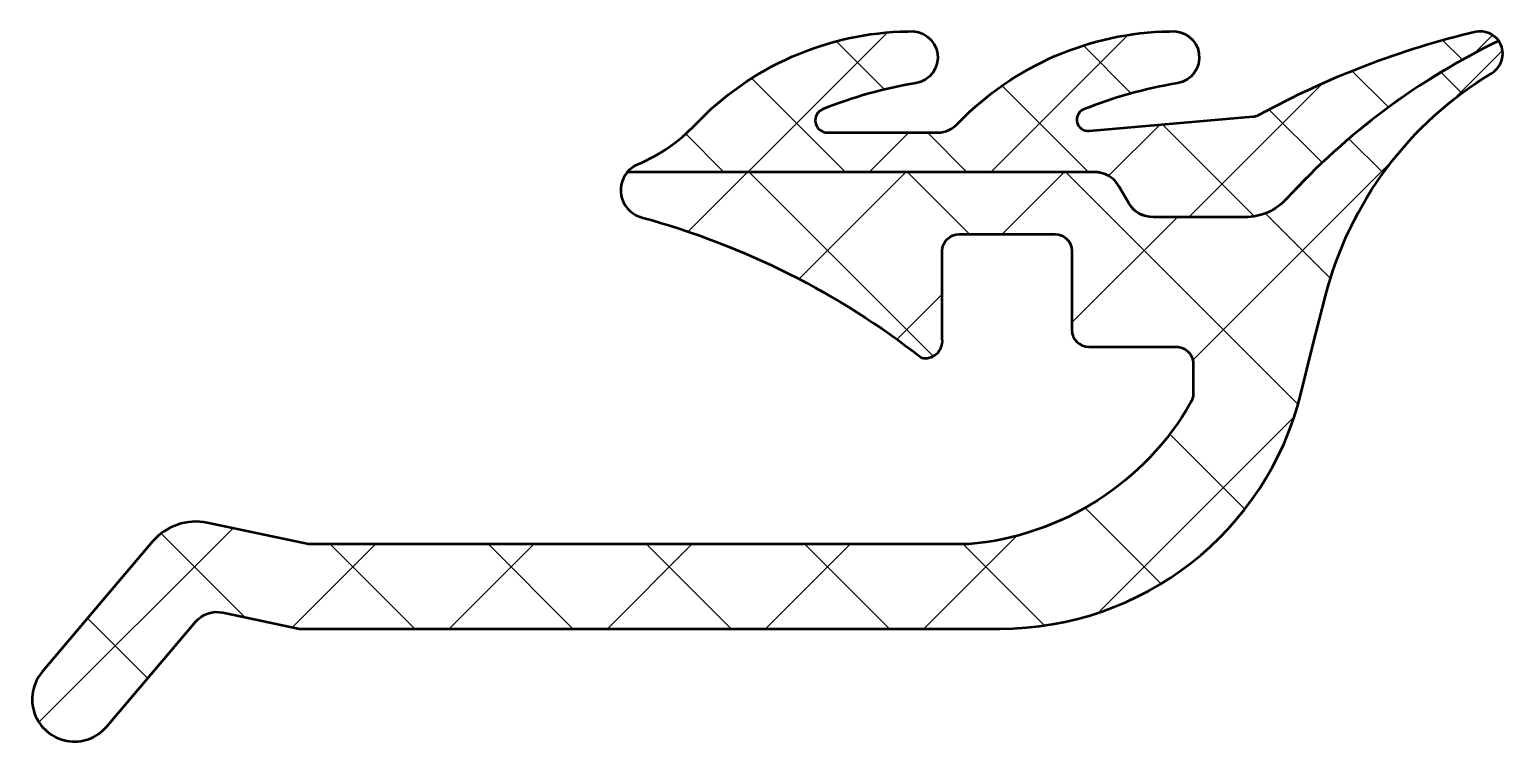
# Model space of a CAD drawing. Extents: x -7.1 to 19, y -4.5 to 8.1.
import ezdxf

# ---------------------------------------------------------------- set-up
doc = ezdxf.new("R2010")
doc.units = 0
for name, color, linetype, lineweight in [('0S-Alu contour', 7, 'Continuous', 50), ('0S-EPDM contour', 22, 'Continuous', 50), ('0S-EPDM hatch', 25, 'Continuous', 25), ('0S-PT contour', 91, 'Continuous', 50), ('0S-PT hatch', 103, 'Continuous', 25)]:
    doc.layers.add(name, color=color, linetype=linetype, lineweight=lineweight)

# ---------------------------------------------------------------- blocks, each defined once
blk = doc.blocks.new('284404__6A35908E_DC2B_4C15_9212_A33C756E9E19_')
at = {"layer": '0S-EPDM hatch'}
h = blk.add_hatch(dxfattribs=at)
h.set_pattern_fill('ANSI37', color=256, scale=0.625, angle=90, style=0)
h.set_pattern_definition([(135, (0, 0), (-1.403165018917055, -1.403165018917055), []), (225, (0, 0), (1.403165018917055, -1.403165018917055), [])])
edge = h.paths.add_edge_path()
edge.add_arc((10.07431175992665, 3.000000476835071), 5.500000000000007, 269.9999999999999, 346)
edge.add_line((15.41093825444463, 1.669430051036897), (15.62105112968151, 2.532130713002345))
edge.add_line((15.62105112968151, 2.532130713002345), (15.846693113477, 3.407614649809843))
edge.add_ellipse((22.1409987514439, 1.785358031436018), major_axis=(-6.499999999999968, 0), ratio=1, start_angle=300.99696768623323, end_angle=345.54746166064285, ccw=False)
edge.add_arc((18.58754905529182, 7.700000476835057), 0.3999999999999831, 300.9969676862332, 394.8017700029997)
edge.add_arc((24.35222664754861, -3.286983372648615), 12.46334763901146, 115.8602087106187, 137.5457856346406)
edge.add_ellipse((14.41802109279531, 5.800000476838007), major_axis=(-1.000000000002939, 0), ratio=1, start_angle=89.99999999999972, end_angle=137.6068655970837, ccw=False)
edge.add_line((14.41802109279531, 4.800000476835067), (12.78867322723569, 4.800000476835068))
edge.add_ellipse((12.78867322723569, 5.300000476835065), major_axis=(-0.4999999999999974, 0), ratio=1, start_angle=29.999999999999716, end_angle=89.99999999999977, ccw=False)
edge.add_line((12.35566052534347, 5.050000476835069), (12.18245544458658, 5.350000476835067))
edge.add_arc((11.74944274269437, 5.100000476835075), 0.4999999999999894, 29.99999999999965, 89.99999999999959)
edge.add_line((11.74944274269437, 5.600000476835064), (3.466163858525959, 5.600000476835066))
edge.add_arc((3.850631805174354, 5.279598579133951), 0.5004727545536398, 140.1933786123921, 257.0823841312439)
edge.add_ellipse((0.0439205918364336, -8.712636276727915), major_axis=(-14.0007622607706, 0), ratio=1, start_angle=231.9243795168005, end_angle=254.6982741058702, ccw=False)
edge.add_arc((8.748840719746845, 2.603325148011819), 0.3029463835813939, 256.5165427846753, 366.2264900971968)
edge.add_line((9.049999999999997, 2.636182403564396), (9.049988937367383, 4.200012683866308))
edge.add_ellipse((9.349999720587524, 4.199989692833599), major_axis=(-0.3000107841010892, 0), ratio=1, start_angle=270.0014765474581, end_angle=359.99560919403524, ccw=False)
edge.add_line((9.3499919891252, 4.500000476835067), (11.05000419615644, 4.500000476835067))
edge.add_ellipse((11.05000205025671, 4.200010537966584), major_axis=(-0.2999899388761576, 0), ratio=1, start_angle=180.0004098504796, end_angle=269.9995901495955, ccw=False)
edge.add_line((11.34999198912519, 4.200012683866708), (11.35000305175781, 2.800031280517534))
edge.add_arc((11.65001383497795, 2.800054271550235), 0.3000107841010874, 180.0043908059647, 269.9985234525389)
edge.add_line((11.65000610351561, 2.50004348754877), (13.20000305195343, 2.50004348754877))
edge.add_ellipse((13.20000305195343, 2.200043487548773), major_axis=(-0.2999999999999971, 0), ratio=1, start_angle=179.9996229576661, end_angle=269.99999999999966, ccw=False)
edge.add_line((13.50000305194693, 2.200041513359728), (13.4999995360302, 1.665758094547623))
edge.add_ellipse((13.19999953603676, 1.665760068733939), major_axis=(-0.2999999999999434, 0), ratio=1, start_angle=150.2081813218412, end_angle=179.9996229576661, ccw=False)
edge.add_ellipse((9.086913431918479, 4.020566809840667), major_axis=(-5.039471709784967, 0), ratio=1, start_angle=94.96447875365118, end_angle=150.2081813218429, ccw=False)
edge.add_line((9.523019851974157, -0.9999995231649316), (-2.187181422469841, -0.9999995231649254))
edge.add_line((-2.187181422469841, -0.9999995231649254), (-3.980717699256416, -0.6215452672097279))
edge.add_arc((-4.187181422469854, -1.599999523164929), 1.000000000000001, 78.08480255415331, 139.7162816829408)
edge.add_line((-4.950033518958309, -0.9534264964439167), (-6.909320494836199, -3.265069753124165))
edge.add_arc((-6.337181422469855, -3.749999523164922), 0.7500000000000017, 139.7162816829411, 319.7162816829411)
edge.add_line((-5.765042350103511, -4.234929293205679), (-4.191431030305113, -2.378321230766136))
edge.add_ellipse((-3.810004982060883, -2.701607744126644), major_axis=(-0.5000000000000039, 0), ratio=1, start_angle=258.08480255415327, end_angle=319.7162816829409, ccw=False)
edge.add_line((-3.706773120454164, -2.212380616149042), (-2.343715536861413, -2.499999523164922))
edge.add_line((-2.343715536861413, -2.499999523164922), (10.07431175992663, -2.499999523164935))
at = {"layer": '0S-EPDM contour', "color": 7}
for points in [[(11.74944274269437, 5.600000476835064), (3.466163858525959, 5.600000476835066)], [(12.35566052534347, 5.050000476835069), (12.18245544458658, 5.350000476835067)], [(14.41802109279531, 4.800000476835067), (12.78867322723569, 4.800000476835068)], [(9.3499919891252, 4.500000476835067), (11.05000419615644, 4.500000476835067)], [(9.049999999999997, 2.636182403564396), (9.049988937367383, 4.200012683866308)], [(11.34999198912519, 4.200012683866708), (11.35000305175781, 2.800031280517534)], [(15.41093825444463, 1.669430051036897), (15.62105112968151, 2.532130713002345), (15.846693113477, 3.407614649809843)], [(11.65000610351561, 2.50004348754877), (13.20000305195343, 2.50004348754877)], [(13.50000305194693, 2.200041513359728), (13.4999995360302, 1.665758094547623)], [(9.523019851974157, -0.9999995231649316), (-2.187181422469841, -0.9999995231649254), (-3.980717699256416, -0.6215452672097279)], [(-4.950033518958309, -0.9534264964439167), (-6.909320494836199, -3.265069753124165)], [(-3.706773120454164, -2.212380616149042), (-2.343715536861413, -2.499999523164922), (10.07431175992663, -2.499999523164935)], [(-5.765042350103511, -4.234929293205679), (-4.191431030305113, -2.378321230766136)]]:
    blk.add_lwpolyline(points, dxfattribs=at)
for centre, radius, start, end in [((24.35222664754861, -3.286983372648615), 12.46334763901146, 115.8602087106187, 137.5457856346406), ((18.58754905529182, 7.700000476835057), 0.3999999999999831, 300.9969676862332, 34.80177000299971), ((3.850631805174354, 5.279598579133951), 0.5004727545536398, 140.1933786123921, 257.0823841312439), ((11.74944274269437, 5.100000476835075), 0.4999999999999894, 29.99999999999965, 89.99999999999959), ((8.748840719746845, 2.603325148011819), 0.3029463835813939, 256.5165427846753, 6.226490097196839), ((11.65001383497795, 2.800054271550235), 0.3000107841010874, 180.0043908059647, 269.9985234525389), ((10.07431175992665, 3.000000476835071), 5.500000000000007, 269.9999999999999, 346), ((-4.187181422469854, -1.599999523164929), 1.000000000000001, 78.08480255415331, 139.7162816829408), ((-6.337181422469855, -3.749999523164922), 0.7500000000000017, 139.7162816829411, 319.7162816829411)]:
    blk.add_arc(centre, radius, start, end, dxfattribs=at)
at = {"layer": '0S-EPDM contour', "color": 7, "extrusion": (0, 0, -1)}
for centre, radius, start, end in [((-22.1409987514439, 1.785358031436018), 6.499999999999968, 14.45253833935713, 59.00303231376675), ((-12.78867322723569, 5.300000476835065), 0.4999999999999974, 270.0000000000002, 330.0000000000004), ((-14.41802109279531, 5.800000476838007), 1.000000000002939, 222.3931344029163, 270.0000000000003), ((-0.0439205918364336, -8.712636276727915), 14.0007622607706, 105.3017258941298, 128.0756204831995), ((-9.349999720587524, 4.199989692833599), 0.3000107841010892, 0.0043908059647771, 89.99852345254193), ((-11.05000205025671, 4.200010537966584), 0.2999899388761577, 90.00040985040447, 179.9995901495204), ((-13.20000305195343, 2.200043487548773), 0.2999999999999971, 90.00000000000033, 180.0003770423341), ((-13.19999953603676, 1.665760068733939), 0.2999999999999434, 180.0003770423341, 209.7918186781589), ((-9.086913431918479, 4.020566809840667), 5.039471709784967, 209.7918186781572, 265.0355212463488), ((3.810004982060883, -2.701607744126644), 0.5000000000000039, 40.2837183170591, 101.9151974458467)]:
    blk.add_arc(centre, radius, start, end, dxfattribs=at)
blk = doc.blocks.new('284404__AB49202F_000B_4A11_AE71_27568243D989_')
at = {"layer": '0S-PT hatch'}
h = blk.add_hatch(dxfattribs=at)
h.set_pattern_fill('ANSI37', color=256, scale=0.48, angle=90, style=0)
h.set_pattern_definition([(135, (0, 0), (-1.077630734528298, -1.077630734528298), []), (225, (0, 0), (1.077630734528298, -1.077630734528298), [])])
edge = h.paths.add_edge_path()
edge.add_arc((14.56380627962726, -0.8328020770402815), 8.122211573772791, 99.5183263237744, 111.7968397812033)
edge.add_arc((11.6360914011957, 6.529219860793969), 0.1999999999999992, 116.1668394457076, 275.0023632547773)
edge.add_line((11.65353076765465, 6.329981640320311), (14.55579653320275, 6.584017618589646))
edge.add_arc((14.52963748351432, 6.882874949300166), 0.3000000000000321, 275.0023632547781, 298.7324385477036)
edge.add_ellipse((22.02591623422093, -6.790973945376325), major_axis=(-15.29385579972894, 0), ratio=1, start_angle=283.2769743882693, end_angle=298.7324385477054, ccw=False)
edge.add_ellipse((18.58754905529181, 7.701000476834997), major_axis=(-0.4000000000000743, 0), ratio=1, start_angle=214.8017700030071, end_angle=280.6609441295992, ccw=False)
edge.add_arc((24.35222664754871, -3.285983372648701), 12.4633476390116, 115.8602087106187, 137.5457856346406)
edge.add_ellipse((14.41802109279531, 5.80100047683801), major_axis=(-1.000000000002938, 0), ratio=1, start_angle=89.99999999999977, end_angle=137.6068655970839, ccw=False)
edge.add_line((14.41802109279531, 4.801000476835072), (12.78867322723568, 4.801000476835072))
edge.add_ellipse((12.78867322723569, 5.301000476835063), major_axis=(-0.4999999999999912, 0), ratio=1, start_angle=29.999999999999318, end_angle=89.99999999999937, ccw=False)
edge.add_line((12.35566052534347, 5.051000476835073), (12.18245544458658, 5.35100047683507))
edge.add_arc((11.74944274269436, 5.101000476835077), 0.4999999999999919, 29.99999999999972, 89.99999999999959)
edge.add_line((11.74944274269437, 5.601000476835069), (3.466163858525959, 5.601000476835072))
edge.add_ellipse((3.850631805174363, 5.28059857913394), major_axis=(-0.500472754553659, 0), ratio=1, start_angle=292.7840908184319, end_angle=320.19337861239126, ccw=False)
edge.add_arc((2.495040126476062, 8.50793195299179), 3.000000000000039, 292.7840908184307, 316.431474758846)
edge.add_ellipse((8.532907877266457, 2.764469595736474), major_axis=(-5.333259075850382, 0), ratio=1, start_angle=270.9522331638831, end_angle=316.43147475884643, ccw=False)
edge.add_ellipse((8.50520127619466, 7.635965119359573), major_axis=(-0.4650353574755015, 0), ratio=1, start_angle=99.70797106510389, end_angle=277.5281702740109, ccw=False)
edge.add_arc((9.92673237007499, -0.8328020770402629), 8.122211573772773, 99.5183263237744, 111.6076042375051)
edge.add_arc((7.015442795418524, 6.517425780610164), 0.2164253037750933, 111.6076042375052, 269.9999999999998)
edge.add_line((7.015442795418523, 6.301000476835071), (8.961113500439131, 6.301000476835069))
edge.add_arc((8.96111350043913, 6.801000476835156), 0.5000000000000872, 270.0000000000004, 320.5925336562629)
edge.add_ellipse((13.16998178681871, 2.764469595736582), major_axis=(-5.33325907585027, 0), ratio=1, start_angle=270.9522331638831, end_angle=315.78571479562726, ccw=False)
edge.add_ellipse((13.14227518574693, 7.635965119359571), major_axis=(-0.4650353574755004, 0), ratio=1, start_angle=99.70797106510412, end_angle=277.5281702740116, ccw=False)
at = {"layer": '0S-PT contour', "color": 7}
for points in [[(11.65353076765465, 6.329981640320311), (14.55579653320275, 6.584017618589646)], [(7.015442795418523, 6.301000476835071), (8.961113500439131, 6.301000476835069)], [(11.74944274269437, 5.601000476835069), (3.466163858525959, 5.601000476835072)], [(12.35566052534347, 5.051000476835073), (12.18245544458658, 5.35100047683507)], [(14.41802109279531, 4.801000476835072), (12.78867322723568, 4.801000476835072)]]:
    blk.add_lwpolyline(points, dxfattribs=at)
at = {"layer": '0S-PT contour', "color": 7, "extrusion": (0, 0, -1)}
for centre, radius, start, end in [((-8.50520127619466, 7.635965119359573), 0.4650353574755015, 82.47182972598908, 260.2920289348961), ((-13.14227518574693, 7.635965119359571), 0.4650353574755004, 82.47182972598841, 260.2920289348959), ((-18.58754905529181, 7.701000476834997), 0.4000000000000743, 79.33905587040077, 145.1982299969929), ((-8.532907877266457, 2.764469595736474), 5.333259075850382, 43.56852524115356, 89.04776683611689), ((-13.16998178681871, 2.764469595736582), 5.33325907585027, 44.21428520437276, 89.04776683611693), ((-22.02591623422093, -6.790973945376325), 15.29385579972895, 61.2675614522946, 76.72302561173069), ((-3.850631805174363, 5.28059857913394), 0.500472754553659, 39.80662138760875, 67.2159091815681), ((-12.78867322723569, 5.301000476835063), 0.4999999999999912, 270.0000000000006, 330.0000000000007), ((-14.41802109279531, 5.80100047683801), 1.000000000002938, 222.3931344029162, 270.0000000000002)]:
    blk.add_arc(centre, radius, start, end, dxfattribs=at)
at = {"layer": '0S-PT contour', "color": 7}
for centre, radius, start, end in [((24.35222664754871, -3.285983372648701), 12.4633476390116, 115.8602087106187, 137.5457856346406), ((9.92673237007499, -0.8328020770402629), 8.122211573772773, 99.5183263237744, 111.6076042375051), ((14.56380627962726, -0.8328020770402815), 8.122211573772791, 99.5183263237744, 111.7968397812033), ((7.015442795418524, 6.517425780610164), 0.2164253037750933, 111.6076042375052, 269.9999999999998), ((11.6360914011957, 6.529219860793969), 0.1999999999999992, 116.1668394457076, 275.0023632547773), ((14.52963748351432, 6.882874949300166), 0.3000000000000321, 275.0023632547781, 298.7324385477036), ((2.495040126476062, 8.50793195299179), 3.000000000000039, 292.7840908184307, 316.431474758846), ((8.96111350043913, 6.801000476835156), 0.5000000000000872, 270.0000000000004, 320.5925336562629), ((11.74944274269436, 5.101000476835077), 0.4999999999999919, 29.99999999999972, 89.99999999999959)]:
    blk.add_arc(centre, radius, start, end, dxfattribs=at)
blk = doc.blocks.new('284404__D8F7E3F6_D2AD_4BE1_A546_86E4D27F155D_')
at = {"layer": '0S-EPDM contour', "color": 7}
blk.add_blockref('284404__6A35908E_DC2B_4C15_9212_A33C756E9E19_', (0, 0), dxfattribs=at)
at = {"layer": '0S-PT contour', "color": 7}
blk.add_blockref('284404__AB49202F_000B_4A11_AE71_27568243D989_', (0, 0), dxfattribs=at)

msp = doc.modelspace()

# ---------------------------------------------------------------- block references
at = {"layer": '0S-Alu contour', "color": 7}
msp.add_blockref('284404__D8F7E3F6_D2AD_4BE1_A546_86E4D27F155D_', (0, 0), dxfattribs=at)

doc.saveas('drawing.dxf')
